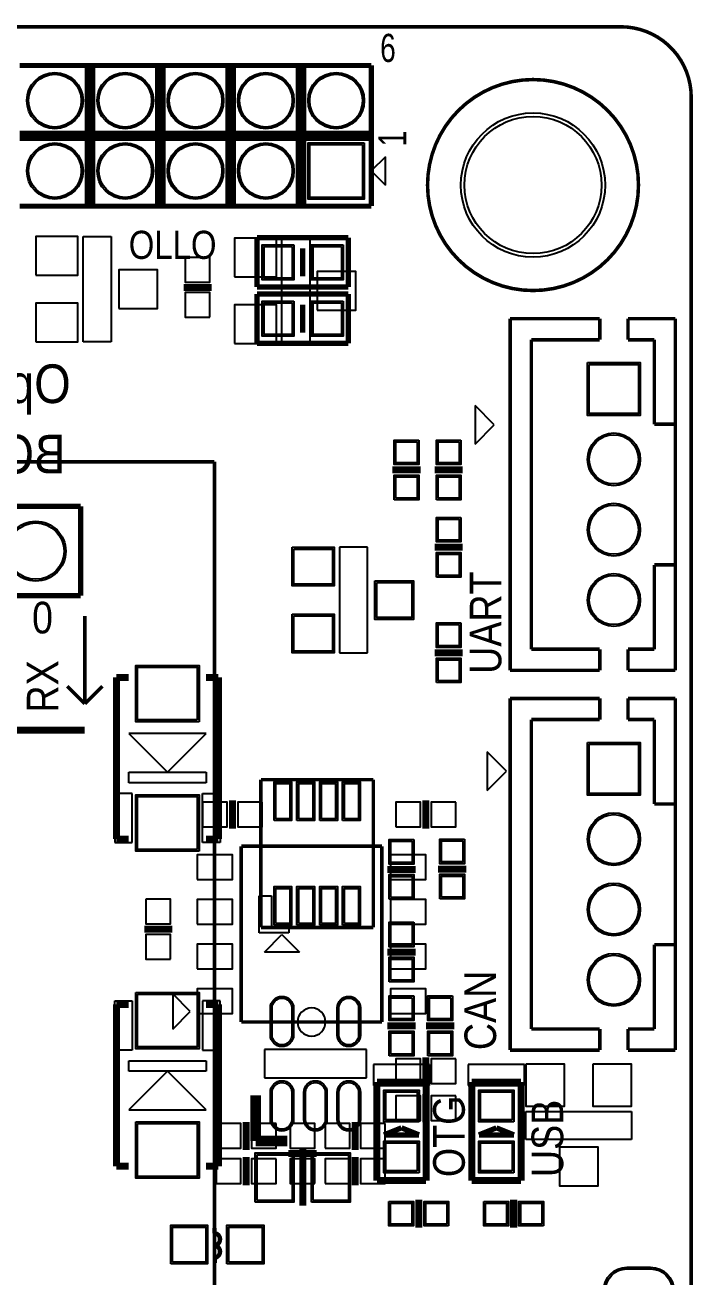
# Model space of a CAD drawing. Extents: x -3 to 106, y 0 to 75.
# Drawn here: x 86.05 to 105.05, y 39.45 to 75.05 of the extents above; entities that cross this region are included whole.
import ezdxf

# ---------------------------------------------------------------- set-up
doc = ezdxf.new("R2010")
doc.units = 0
for name, color, linetype in [('BG_OUTLINE', 254, 'CONTINUOUS'), ('PG_SILKSCREEN_BOTTOM', 6, 'CONTINUOUS'), ('PG_SILKSCREEN_TOP', 20, 'CONTINUOUS'), ('PIN_SOLDERMASK_BOTTOM', 40, 'CONTINUOUS'), ('PIN_SOLDERMASK_TOP', 80, 'CONTINUOUS'), ('PIN_TOP', 2, 'CONTINUOUS')]:
    doc.layers.add(name, color=color, linetype=linetype)

msp = doc.modelspace()

# ---------------------------------------------------------------- linework, layer by layer
at = {"layer": 'BG_OUTLINE', "const_width": 0.1}
for points in [[(103, 75), (45, 75)], [(105, 2), (105, 73)]]:
    msp.add_lwpolyline(points, dxfattribs=at)
msp.add_lwpolyline([(105, 73, 0.414214), (103, 75)], format="xyb", dxfattribs=at)
at = {"layer": 'PG_SILKSCREEN_BOTTOM'}
for points, const_width in [([(87.9, 73.9), (87.9, 69.9)], 0.3), ([(89.9, 73.9), (89.9, 69.9)], 0.3), ([(91.9, 73.9), (91.9, 69.9)], 0.3), ([(93.9, 73.9), (93.9, 69.9)], 0.3), ([(85.9, 71.9), (95.9, 71.9)], 0.3), ([(91.3588, 67.5899), (90.5588, 67.5899)], 0.2), ([(91.95, 53), (91.95, 52.2)], 0.2), ([(97.45, 52.2), (97.45, 53)], 0.2), ([(96.2, 51.7), (92.2, 51.7)], 0.1), ([(92.2, 51.7), (92.2, 46.7)], 0.1), ([(96.2, 46.7), (96.2, 51.7)], 0.1), ([(89.4399, 49.3412), (90.2399, 49.3412)], 0.2), ([(92.2, 46.7), (96.2, 46.7)], 0.1), ([(97.45, 45.7), (97.45, 44.9)], 0.2), ([(97.45, 44.65), (97.45, 43.85)], 0.2), ([(92.3412, 43.8601), (92.3412, 43.0601)], 0.2), ([(95.4412, 43.0601), (95.4412, 43.8601)], 0.2), ([(92.3412, 42.8601), (92.3412, 42.0601)], 0.2), ([(94.3412, 42.9601), (93.5412, 42.9601)], 0.2), ([(95.4412, 42.8601), (95.4412, 42.0601)], 0.2)]:
    msp.add_lwpolyline(points, dxfattribs=dict(at, const_width=const_width))
for points in [[(87.7038, 66.0399), (87.7038, 69.0399)], [(87.7038, 69.0399), (88.5038, 69.0399)], [(88.5038, 69.0399), (88.5038, 66.0399)], [(93.3538, 65.9899), (93.3538, 68.9899)], [(93.3538, 68.9899), (94.1538, 68.9899)], [(94.1538, 68.9899), (94.1538, 65.9899)], [(88.5038, 66.0399), (87.7038, 66.0399)], [(94.1538, 65.9899), (93.3538, 65.9899)], [(90.75, 47), (90.25, 47.5)], [(90.25, 47.5), (90.25, 46.5)], [(90.25, 46.5), (90.75, 47)], [(100.3, 43.355), (100.3, 44.155)], [(100.3, 44.155), (103.3, 44.155)], [(103.3, 44.155), (103.3, 43.355)], [(103.3, 43.355), (100.3, 43.355)]]:
    msp.add_lwpolyline(points, dxfattribs=at)
msp.add_lwpolyline([(94.6, 46.7, 1), (93.8, 46.7, 1)], format="xyb", close=True, dxfattribs=at)
at = {"layer": 'PG_SILKSCREEN_TOP'}
for points, const_width in [([(95.9, 73.9), (85.9, 73.9)], 0.15), ([(95.9, 71.9), (95.9, 73.9)], 0.15), ([(93.9, 69.9), (93.9, 71.9)], 0.15), ([(93.9, 71.9), (95.9, 71.9)], 0.15), ([(95.9, 69.9), (95.9, 71.9)], 0.15), ([(85.9, 69.9), (95.9, 69.9)], 0.15), ([(92.65, 67.6), (92.65, 69)], 0.1524), ([(92.65, 69), (95.25, 69)], 0.1524), ([(95.25, 69), (95.25, 67.6)], 0.1524), ([(93.95, 67.9), (93.95, 68.7)], 0.1524), ([(94.95, 67.6), (92.65, 67.6)], 0.1524), ([(95.25, 67.6), (94.95, 67.6)], 0.1524), ([(92.65, 66), (92.65, 67.4)], 0.1524), ([(92.65, 67.4), (95.25, 67.4)], 0.1524), ([(95.25, 67.4), (95.25, 66)], 0.1524), ([(93.95, 66.3), (93.95, 67.1)], 0.1524), ([(102.4, 66.7), (99.85, 66.7)], 0.1), ([(99.85, 66.7), (99.85, 56.7)], 0.1), ([(102.4, 66.1), (102.4, 66.7)], 0.1), ([(103.2, 66.1), (103.2, 66.7)], 0.1), ([(104.55, 66.7), (103.2, 66.7)], 0.1), ([(104.55, 58.7), (104.55, 66.7)], 0.1), ([(94.95, 66), (92.65, 66)], 0.1524), ([(95.25, 66), (94.95, 66)], 0.1524), ([(100.45, 57.3), (100.45, 66.1)], 0.1), ([(100.45, 66.1), (102.4, 66.1)], 0.1), ([(103.2, 66.1), (103.95, 66.1)], 0.1), ([(103.95, 66.1), (103.95, 63.7)], 0.1), ([(103.95, 63.7), (104.55, 63.7)], 0.1), ([(91.4388, 62.6299), (27.6, 62.6299)], 0.1), ([(91.4388, 13.1), (91.4388, 62.6299)], 0.1), ([(97.3, 62.4), (96.5, 62.4)], 0.2), ([(98.5, 62.4), (97.7, 62.4)], 0.2), ([(71.1188, 61.3599), (87.6288, 61.3599)], 0.15), ([(87.6288, 61.3599), (87.6288, 58.8199)], 0.15), ([(98.5, 60.2), (97.7, 60.2)], 0.2), ([(104.55, 59.7), (103.95, 59.7)], 0.1), ([(103.95, 59.7), (103.95, 57.3)], 0.1), ([(87.6288, 58.8199), (67.3088, 58.8199)], 0.15), ([(104.55, 56.7), (104.55, 58.7)], 0.1), ([(87.75, 58.25), (87.75, 55.75)], 0.1), ([(102.4, 57.3), (100.45, 57.3)], 0.1), ([(102.4, 57.3), (102.4, 56.7)], 0.1), ([(103.2, 57.3), (103.2, 56.7)], 0.1), ([(103.95, 57.3), (103.2, 57.3)], 0.1), ([(97.7, 57.2), (98.5, 57.2)], 0.2), ([(99.85, 56.7), (102.4, 56.7)], 0.1), ([(103.2, 56.7), (104.55, 56.7)], 0.1), ([(87.75, 55.75), (87.25, 56.25)], 0.1), ([(87.75, 55.75), (88.25, 56.25)], 0.1), ([(89, 56.5), (88.65, 56.5)], 0.2), ([(88.65, 56.5), (88.65, 51.9)], 0.2), ([(91.2, 56.5), (91.55, 56.5)], 0.2), ([(91.55, 56.5), (91.55, 51.9)], 0.2), ([(102.4, 55.9), (99.85, 55.9)], 0.1), ([(99.85, 55.9), (99.85, 45.9)], 0.1), ([(102.4, 55.3), (102.4, 55.9)], 0.1), ([(103.2, 55.3), (103.2, 55.9)], 0.1), ([(104.55, 55.9), (103.2, 55.9)], 0.1), ([(104.55, 47.9), (104.55, 55.9)], 0.1), ([(100.45, 46.5), (100.45, 55.3)], 0.1), ([(100.45, 55.3), (102.4, 55.3)], 0.1), ([(103.2, 55.3), (103.95, 55.3)], 0.1), ([(103.95, 55.3), (103.95, 52.9)], 0.1), ([(87.75, 55), (70.25, 55)], 0.2), ([(95.9588, 53.5899), (92.7588, 53.5899)], 0.1), ([(92.7588, 53.5899), (92.7588, 49.3899)], 0.1), ([(95.9588, 51.7399), (95.9588, 53.5899)], 0.1), ([(103.95, 52.9), (104.55, 52.9)], 0.1), ([(88.65, 51.9), (89, 51.9)], 0.2), ([(91.55, 51.9), (91.2, 51.9)], 0.2), ([(95.9588, 49.3899), (95.9588, 51.7399)], 0.1), ([(96.3588, 51.0399), (97.1588, 51.0399)], 0.2), ([(98.6, 51.05), (97.8, 51.05)], 0.2), ([(92.7588, 49.3899), (95.9588, 49.3899)], 0.1), ([(96.3588, 48.6899), (97.1588, 48.6899)], 0.2), ([(104.55, 48.9), (103.95, 48.9)], 0.1), ([(103.95, 48.9), (103.95, 46.5)], 0.1), ([(104.55, 45.9), (104.55, 47.9)], 0.1), ([(88.65, 42.6), (88.65, 47.2)], 0.2), ([(88.65, 47.2), (89, 47.2)], 0.2), ([(91.55, 47.2), (91.2, 47.2)], 0.2), ([(91.55, 42.6), (91.55, 47.2)], 0.2), ([(97.1588, 46.5899), (96.3588, 46.5899)], 0.2), ([(98.2588, 46.5899), (97.4588, 46.5899)], 0.2), ([(102.4, 46.5), (100.45, 46.5)], 0.1), ([(102.4, 46.5), (102.4, 45.9)], 0.1), ([(103.2, 46.5), (103.2, 45.9)], 0.1), ([(103.95, 46.5), (103.2, 46.5)], 0.1), ([(99.85, 45.9), (102.4, 45.9)], 0.1), ([(103.2, 45.9), (104.55, 45.9)], 0.1), ([(97.4588, 44.9899), (96.0588, 44.9899)], 0.2), ([(96.0588, 44.9899), (96.0588, 43.5899)], 0.2), ([(97.4588, 42.1899), (97.4588, 44.9899)], 0.2), ([(100.1588, 44.9899), (98.7588, 44.9899)], 0.2), ([(98.7588, 44.9899), (98.7588, 43.5899)], 0.2), ([(100.1588, 42.1899), (100.1588, 44.9899)], 0.2), ([(92.6088, 43.3149), (92.6088, 44.6149)], 0.3), ([(93.5088, 43.3149), (92.6088, 43.3149)], 0.3), ([(96.0588, 43.5899), (96.0588, 42.1899)], 0.2), ([(96.7588, 43.6899), (96.2588, 43.4899)], 0.15), ([(96.2588, 43.4899), (97.2588, 43.4899)], 0.15), ([(97.2588, 43.4899), (96.7588, 43.6899)], 0.15), ([(98.7588, 43.5899), (98.7588, 42.1899)], 0.2), ([(99.4588, 43.6899), (98.9588, 43.4899)], 0.15), ([(98.9588, 43.4899), (99.9588, 43.4899)], 0.15), ([(99.9588, 43.4899), (99.4588, 43.6899)], 0.15), ([(93.9508, 43.0759), (93.9508, 41.4759)], 0.2), ([(89, 42.6), (88.65, 42.6)], 0.2), ([(91.2, 42.6), (91.55, 42.6)], 0.2), ([(96.0588, 42.1899), (97.4588, 42.1899)], 0.2), ([(98.7588, 42.1899), (100.1588, 42.1899)], 0.2), ([(97.25, 40.85), (97.25, 41.65)], 0.2), ([(99.95, 40.85), (99.95, 41.65)], 0.2), ([(91.442, 40.695), (91.442, 40.845)], 0.125), ([(91.449, 39.996), (91.449, 39.845)], 0.125)]:
    msp.add_lwpolyline(points, dxfattribs=dict(at, const_width=const_width))
for points, const_width in [([(103.5, 70.5, 1), (97.5, 70.5, 1), (103.5, 70.5)], 0.1), ([(91.545, 40.645, 0.166536), (91.442, 40.695)], 0.125), ([(91.449, 40.346, 0.609669), (91.545, 40.645)], 0.125), ([(91.545, 40.295, 0.166536), (91.442, 40.345)], 0.125), ([(91.545, 40.295, -0.609669), (91.449, 39.996)], 0.125)]:
    msp.add_lwpolyline(points, format="xyb", dxfattribs=dict(at, const_width=const_width))
for points in [[(96.3, 71.3), (95.9, 70.9)], [(96.3, 70.5), (96.3, 71.3)], [(95.9, 70.9), (96.3, 70.5)], [(99.3982, 63.682), (98.85, 64.2302)], [(98.85, 64.2302), (98.85, 63.1338)], [(98.85, 63.1338), (99.3982, 63.682)], [(95.795, 60.2), (94.995, 60.2)], [(94.995, 60.2), (94.995, 57.2)], [(95.795, 57.2), (95.795, 60.2)], [(94.995, 57.2), (95.795, 57.2)], [(91.2, 54.9), (89, 54.9)], [(89, 54.9), (90.1, 53.8)], [(90.1, 53.8), (91.2, 54.9)], [(99.7482, 53.832), (99.2, 54.3802)], [(99.2, 54.3802), (99.2, 53.2838)], [(89, 53.5), (89, 53.8)], [(89, 53.8), (91.2, 53.8)], [(91.2, 53.8), (91.2, 53.5)], [(99.2, 53.2838), (99.7482, 53.832)], [(91.2, 53.5), (89, 53.5)], [(89.1, 53.2), (88.6, 53.2)], [(88.6, 53.2), (88.6, 51.8)], [(89.1, 51.8), (89.1, 53.2)], [(91.1, 51.8), (91.1, 53.2)], [(91.1, 53.2), (91.6, 53.2)], [(91.6, 53.2), (91.6, 51.8)], [(88.6, 51.8), (89.1, 51.8)], [(91.6, 51.8), (91.1, 51.8)], [(92.7088, 50.2899), (93.0588, 50.2899)], [(92.7088, 49.2399), (92.7088, 50.2899)], [(93.0588, 50.2899), (93.0588, 49.3899)], [(93.5588, 49.2399), (92.7088, 49.2399)], [(92.8588, 48.6899), (93.3588, 49.1899)], [(93.0588, 49.3899), (93.5588, 49.3899)], [(93.3588, 49.1899), (93.8588, 48.6899)], [(93.5588, 49.3899), (93.5588, 49.2399)], [(93.8588, 48.6899), (92.8588, 48.6899)], [(88.6, 47.3), (89.1, 47.3)], [(88.6, 45.9), (88.6, 47.3)], [(89.1, 47.3), (89.1, 45.9)], [(91.6, 47.3), (91.1, 47.3)], [(91.1, 47.3), (91.1, 45.9)], [(91.6, 45.9), (91.6, 47.3)], [(89.1, 45.9), (88.6, 45.9)], [(89, 45.6), (91.2, 45.6)], [(89, 45.3), (89, 45.6)], [(91.1, 45.9), (91.6, 45.9)], [(91.2, 45.6), (91.2, 45.3)], [(92.8588, 45.9149), (92.8588, 45.1149)], [(95.7588, 45.9149), (92.8588, 45.9149)], [(95.7588, 45.1149), (95.7588, 45.9149)], [(90.1, 45.3), (89, 44.2)], [(91.2, 45.3), (89, 45.3)], [(91.2, 44.2), (90.1, 45.3)], [(97.5588, 45.4899), (95.9588, 45.4899)], [(95.9588, 45.4899), (95.9588, 44.8899)], [(97.5588, 44.8899), (97.5588, 45.4899)], [(100.2588, 45.4899), (98.6588, 45.4899)], [(98.6588, 45.4899), (98.6588, 44.8899)], [(100.2588, 44.8899), (100.2588, 45.4899)], [(92.8588, 45.1149), (95.7588, 45.1149)], [(95.9588, 44.8899), (97.5588, 44.8899)], [(98.6588, 44.8899), (100.2588, 44.8899)], [(89, 44.2), (91.2, 44.2)]]:
    msp.add_lwpolyline(points, dxfattribs=at)
at = {"layer": 'PIN_SOLDERMASK_BOTTOM'}
for points in [[(95.7, 71.7), (95.7, 70.1), (94.1, 70.1), (94.1, 71.7)], [(86.3538, 67.9399), (87.5538, 67.9399), (87.5538, 69.0399), (86.3538, 69.0399)], [(92.0038, 67.8899), (93.2038, 67.8899), (93.2038, 68.9899), (92.0038, 68.9899)], [(90.6088, 68.4399), (90.6088, 67.7399), (91.3088, 67.7399), (91.3088, 68.4399)], [(88.7138, 66.9899), (89.8138, 66.9899), (89.8138, 68.0899), (88.7138, 68.0899)], [(94.3638, 66.9399), (95.4638, 66.9399), (95.4638, 68.0399), (94.3638, 68.0399)], [(91.3088, 66.7399), (91.3088, 67.4399), (90.6088, 67.4399), (90.6088, 66.7399)], [(86.3538, 66.0399), (87.5538, 66.0399), (87.5538, 67.1399), (86.3538, 67.1399)], [(92.0038, 65.9899), (93.2038, 65.9899), (93.2038, 67.0899), (92.0038, 67.0899)], [(102.04995, 65.45005), (103.55005, 65.45005), (103.55005, 63.94995), (102.04995, 63.94995)], [(102.04995, 54.65005), (103.55005, 54.65005), (103.55005, 53.14995), (102.04995, 53.14995)], [(91.1, 52.25), (91.8, 52.25), (91.8, 52.95), (91.1, 52.95)], [(92.8, 52.95), (92.1, 52.95), (92.1, 52.25), (92.8, 52.25)], [(96.6, 52.25), (97.3, 52.25), (97.3, 52.95), (96.6, 52.95)], [(98.3, 52.95), (97.6, 52.95), (97.6, 52.25), (98.3, 52.25)], [(90.95, 50.755), (91.95, 50.755), (91.95, 51.455), (90.95, 51.455)], [(96.45, 50.755), (97.45, 50.755), (97.45, 51.455), (96.45, 51.455)], [(89.4899, 50.1912), (89.4899, 49.4912), (90.1899, 49.4912), (90.1899, 50.1912)], [(90.95, 49.485), (91.95, 49.485), (91.95, 50.185), (90.95, 50.185)], [(96.45, 49.485), (97.45, 49.485), (97.45, 50.185), (96.45, 50.185)], [(90.1899, 48.4912), (90.1899, 49.1912), (89.4899, 49.1912), (89.4899, 48.4912)], [(90.95, 48.215), (91.95, 48.215), (91.95, 48.915), (90.95, 48.915)], [(96.45, 48.215), (97.45, 48.215), (97.45, 48.915), (96.45, 48.915)], [(90.95, 46.945), (91.95, 46.945), (91.95, 47.645), (90.95, 47.645)], [(96.45, 46.945), (97.45, 46.945), (97.45, 47.645), (96.45, 47.645)], [(96.6, 44.95), (97.3, 44.95), (97.3, 45.65), (96.6, 45.65)], [(98.3, 45.65), (97.6, 45.65), (97.6, 44.95), (98.3, 44.95)], [(100.3, 45.505), (100.3, 44.305), (101.4, 44.305), (101.4, 45.505)], [(102.2, 45.505), (102.2, 44.305), (103.3, 44.305), (103.3, 45.505)], [(96.6, 43.9), (97.3, 43.9), (97.3, 44.6), (96.6, 44.6)], [(98.3, 44.6), (97.6, 44.6), (97.6, 43.9), (98.3, 43.9)], [(91.4912, 43.1101), (92.1912, 43.1101), (92.1912, 43.8101), (91.4912, 43.8101)], [(93.1912, 43.8101), (92.4912, 43.8101), (92.4912, 43.1101), (93.1912, 43.1101)], [(93.5912, 43.8101), (93.5912, 43.1101), (94.2912, 43.1101), (94.2912, 43.8101)], [(94.5912, 43.1101), (95.2912, 43.1101), (95.2912, 43.8101), (94.5912, 43.8101)], [(96.2912, 43.8101), (95.5912, 43.8101), (95.5912, 43.1101), (96.2912, 43.1101)], [(101.25, 43.145), (101.25, 42.045), (102.35, 42.045), (102.35, 43.145)], [(91.4912, 42.1101), (92.1912, 42.1101), (92.1912, 42.8101), (91.4912, 42.8101)], [(93.1912, 42.8101), (92.4912, 42.8101), (92.4912, 42.1101), (93.1912, 42.1101)], [(94.2912, 42.1101), (94.2912, 42.8101), (93.5912, 42.8101), (93.5912, 42.1101)], [(94.5912, 42.1101), (95.2912, 42.1101), (95.2912, 42.8101), (94.5912, 42.8101)], [(96.2912, 42.8101), (95.5912, 42.8101), (95.5912, 42.1101), (96.2912, 42.1101)]]:
    msp.add_lwpolyline(points, close=True, dxfattribs=at)
msp.add_lwpolyline([(103.1713, 39.7274), (103.8463, 39.7274, -1), (103.8463, 38.4024), (103.1713, 38.4024, -1)], format="xyb", close=True, dxfattribs=at)
for centre, radius in [((86.9, 72.9), 0.8), ((88.9, 72.9), 0.8), ((90.9, 72.9), 0.8), ((92.9, 72.9), 0.8), ((94.9, 72.9), 0.8), ((100.5, 70.5), 2.05), ((86.9, 70.9), 0.8), ((88.9, 70.9), 0.8), ((90.9, 70.9), 0.8), ((92.9, 70.9), 0.8), ((102.8, 62.7), 0.75005), ((102.8, 60.7), 0.75005), ((86.3588, 60.0899), 0.85), ((102.8, 58.7), 0.75005), ((102.8, 51.9), 0.75005), ((102.8, 49.9), 0.75005), ((102.8, 47.9), 0.75005)]:
    msp.add_circle(centre, radius, dxfattribs=at)
at = {"layer": 'PIN_SOLDERMASK_TOP'}
for points in [[(95.7, 71.7), (95.7, 70.1), (94.1, 70.1), (94.1, 71.7)], [(93.69995, 68.8), (93.69995, 67.8), (92.80005, 67.8), (92.80005, 68.8)], [(95.09995, 68.8), (95.09995, 67.8), (94.20005, 67.8), (94.20005, 68.8)], [(93.69995, 67.2), (93.69995, 66.2), (92.80005, 66.2), (92.80005, 67.2)], [(95.09995, 67.2), (95.09995, 66.2), (94.20005, 66.2), (94.20005, 67.2)], [(102.04995, 65.45005), (103.55005, 65.45005), (103.55005, 63.94995), (102.04995, 63.94995)], [(97.25, 63.25), (97.25, 62.55), (96.55, 62.55), (96.55, 63.25)], [(98.45, 63.25), (98.45, 62.55), (97.75, 62.55), (97.75, 63.25)], [(96.55, 61.55), (96.55, 62.25), (97.25, 62.25), (97.25, 61.55)], [(97.75, 61.55), (97.75, 62.25), (98.45, 62.25), (98.45, 61.55)], [(98.45, 61.05), (98.45, 60.35), (97.75, 60.35), (97.75, 61.05)], [(93.645, 60.2), (94.845, 60.2), (94.845, 59.1), (93.645, 59.1)], [(97.75, 59.35), (97.75, 60.05), (98.45, 60.05), (98.45, 59.35)], [(96.005, 59.25), (97.105, 59.25), (97.105, 58.15), (96.005, 58.15)], [(93.645, 58.3), (94.845, 58.3), (94.845, 57.2), (93.645, 57.2)], [(98.45, 58.05), (98.45, 57.35), (97.75, 57.35), (97.75, 58.05)], [(97.75, 56.35), (97.75, 57.05), (98.45, 57.05), (98.45, 56.35)], [(91, 55.24), (89.2, 55.24), (89.2, 56.84), (91, 56.84)], [(102.04995, 54.65005), (103.55005, 54.65005), (103.55005, 53.14995), (102.04995, 53.14995)], [(93.1338, 52.4299), (93.1338, 53.5299), (93.6338, 53.5299), (93.6338, 52.4299)], [(93.7838, 52.4299), (93.7838, 53.5299), (94.2838, 53.5299), (94.2838, 52.4299)], [(94.4338, 52.4299), (94.4338, 53.5299), (94.9338, 53.5299), (94.9338, 52.4299)], [(95.0838, 52.4299), (95.0838, 53.5299), (95.5838, 53.5299), (95.5838, 52.4299)], [(91, 51.56), (89.2, 51.56), (89.2, 53.16), (91, 53.16)], [(97.1088, 51.8899), (97.1088, 51.1899), (96.4088, 51.1899), (96.4088, 51.8899)], [(98.55, 51.9), (98.55, 51.2), (97.85, 51.2), (97.85, 51.9)], [(96.4088, 50.1899), (96.4088, 50.8899), (97.1088, 50.8899), (97.1088, 50.1899)], [(97.85, 50.2), (97.85, 50.9), (98.55, 50.9), (98.55, 50.2)], [(93.1338, 49.4499), (93.1338, 50.5499), (93.6338, 50.5499), (93.6338, 49.4499)], [(93.7838, 49.4499), (93.7838, 50.5499), (94.2838, 50.5499), (94.2838, 49.4499)], [(94.4338, 49.4499), (94.4338, 50.5499), (94.9338, 50.5499), (94.9338, 49.4499)], [(95.0838, 49.4499), (95.0838, 50.5499), (95.5838, 50.5499), (95.5838, 49.4499)], [(97.1088, 49.5399), (97.1088, 48.8399), (96.4088, 48.8399), (96.4088, 49.5399)], [(96.4088, 47.8399), (96.4088, 48.5399), (97.1088, 48.5399), (97.1088, 47.8399)], [(89.2, 47.54), (91, 47.54), (91, 45.94), (89.2, 45.94)], [(97.1088, 47.4399), (97.1088, 46.7399), (96.4088, 46.7399), (96.4088, 47.4399)], [(98.2088, 47.4399), (98.2088, 46.7399), (97.5088, 46.7399), (97.5088, 47.4399)], [(96.4088, 45.7399), (96.4088, 46.4399), (97.1088, 46.4399), (97.1088, 45.7399)], [(97.5088, 45.7399), (97.5088, 46.4399), (98.2088, 46.4399), (98.2088, 45.7399)], [(97.2588, 43.86495), (96.2588, 43.86495), (96.2588, 44.76485), (97.2588, 44.76485)], [(99.9588, 43.86495), (98.9588, 43.86495), (98.9588, 44.76485), (99.9588, 44.76485)], [(89.2, 43.86), (91, 43.86), (91, 42.26), (89.2, 42.26)], [(97.2588, 42.41495), (96.2588, 42.41495), (96.2588, 43.31485), (97.2588, 43.31485)], [(99.9588, 42.41495), (98.9588, 42.41495), (98.9588, 43.31485), (99.9588, 43.31485)], [(92.6008, 41.5759), (92.6008, 42.9759), (93.7008, 42.9759), (93.7008, 41.5759)], [(94.2008, 41.5759), (94.2008, 42.9759), (95.3008, 42.9759), (95.3008, 41.5759)], [(96.4, 41.6), (97.1, 41.6), (97.1, 40.9), (96.4, 40.9)], [(98.1, 40.9), (97.4, 40.9), (97.4, 41.6), (98.1, 41.6)], [(99.1, 41.6), (99.8, 41.6), (99.8, 40.9), (99.1, 40.9)], [(100.8, 40.9), (100.1, 40.9), (100.1, 41.6), (100.8, 41.6)], [(90.195, 39.82), (90.195, 40.92), (91.245, 40.92), (91.245, 39.82)], [(91.795, 39.82), (91.795, 40.92), (92.845, 40.92), (92.845, 39.82)]]:
    msp.add_lwpolyline(points, close=True, dxfattribs=at)
for points in [[(93.6888, 47.0999), (93.6888, 46.3299, -1), (93.0288, 46.3299), (93.0288, 47.0999, -1)], [(95.5888, 47.0999), (95.5888, 46.3299, -1), (94.9288, 46.3299), (94.9288, 47.0999, -1)], [(93.6888, 44.6999), (93.6888, 43.9299, -1), (93.0288, 43.9299), (93.0288, 44.6999, -1)], [(94.6388, 44.6999), (94.6388, 43.9299, -1), (93.9788, 43.9299), (93.9788, 44.6999, -1)], [(95.5888, 44.6999), (95.5888, 43.9299, -1), (94.9288, 43.9299), (94.9288, 44.6999, -1)], [(103.1713, 39.7274), (103.8463, 39.7274, -1), (103.8463, 38.4024), (103.1713, 38.4024, -1)]]:
    msp.add_lwpolyline(points, format="xyb", close=True, dxfattribs=at)
for centre, radius in [((86.9, 72.9), 0.8), ((88.9, 72.9), 0.8), ((90.9, 72.9), 0.8), ((92.9, 72.9), 0.8), ((94.9, 72.9), 0.8), ((100.5, 70.5), 2.05), ((86.9, 70.9), 0.8), ((88.9, 70.9), 0.8), ((90.9, 70.9), 0.8), ((92.9, 70.9), 0.8), ((102.8, 62.7), 0.75005), ((102.8, 60.7), 0.75005), ((86.3588, 60.0899), 0.85), ((102.8, 58.7), 0.75005), ((102.8, 51.9), 0.75005), ((102.8, 49.9), 0.75005), ((102.8, 47.9), 0.75005)]:
    msp.add_circle(centre, radius, dxfattribs=at)
at = {"layer": 'PIN_TOP'}
for points in [[(95.65, 71.65), (95.65, 70.15), (94.15, 70.15), (94.15, 71.65)], [(93.65005, 68.74995), (93.65005, 67.85005), (92.84995, 67.85005), (92.84995, 68.74995)], [(95.05005, 68.74995), (95.05005, 67.85005), (94.24995, 67.85005), (94.24995, 68.74995)], [(93.65005, 67.14995), (93.65005, 66.25005), (92.84995, 66.25005), (92.84995, 67.14995)], [(95.05005, 67.14995), (95.05005, 66.25005), (94.24995, 66.25005), (94.24995, 67.14995)], [(102.1, 65.4), (103.5, 65.4), (103.5, 64), (102.1, 64)], [(97.2, 63.2), (97.2, 62.6), (96.6, 62.6), (96.6, 63.2)], [(98.4, 63.2), (98.4, 62.6), (97.8, 62.6), (97.8, 63.2)], [(96.6, 61.6), (96.6, 62.2), (97.2, 62.2), (97.2, 61.6)], [(97.8, 61.6), (97.8, 62.2), (98.4, 62.2), (98.4, 61.6)], [(98.4, 61), (98.4, 60.4), (97.8, 60.4), (97.8, 61)], [(93.695, 60.15), (94.795, 60.15), (94.795, 59.15), (93.695, 59.15)], [(97.8, 59.4), (97.8, 60), (98.4, 60), (98.4, 59.4)], [(96.055, 59.2), (97.055, 59.2), (97.055, 58.2), (96.055, 58.2)], [(93.695, 58.25), (94.795, 58.25), (94.795, 57.25), (93.695, 57.25)], [(98.4, 58), (98.4, 57.4), (97.8, 57.4), (97.8, 58)], [(97.8, 56.4), (97.8, 57), (98.4, 57), (98.4, 56.4)], [(90.95, 55.29), (89.25, 55.29), (89.25, 56.79), (90.95, 56.79)], [(102.1, 54.6), (103.5, 54.6), (103.5, 53.2), (102.1, 53.2)], [(93.1838, 52.4799), (93.1838, 53.4799), (93.5838, 53.4799), (93.5838, 52.4799)], [(93.8338, 52.4799), (93.8338, 53.4799), (94.2338, 53.4799), (94.2338, 52.4799)], [(94.4838, 52.4799), (94.4838, 53.4799), (94.8838, 53.4799), (94.8838, 52.4799)], [(95.1338, 52.4799), (95.1338, 53.4799), (95.5338, 53.4799), (95.5338, 52.4799)], [(90.95, 51.61), (89.25, 51.61), (89.25, 53.11), (90.95, 53.11)], [(97.0588, 51.8399), (97.0588, 51.2399), (96.4588, 51.2399), (96.4588, 51.8399)], [(98.5, 51.85), (98.5, 51.25), (97.9, 51.25), (97.9, 51.85)], [(96.4588, 50.2399), (96.4588, 50.8399), (97.0588, 50.8399), (97.0588, 50.2399)], [(97.9, 50.25), (97.9, 50.85), (98.5, 50.85), (98.5, 50.25)], [(93.1838, 49.4999), (93.1838, 50.4999), (93.5838, 50.4999), (93.5838, 49.4999)], [(93.8338, 49.4999), (93.8338, 50.4999), (94.2338, 50.4999), (94.2338, 49.4999)], [(94.4838, 49.4999), (94.4838, 50.4999), (94.8838, 50.4999), (94.8838, 49.4999)], [(95.1338, 49.4999), (95.1338, 50.4999), (95.5338, 50.4999), (95.5338, 49.4999)], [(97.0588, 49.4899), (97.0588, 48.8899), (96.4588, 48.8899), (96.4588, 49.4899)], [(96.4588, 47.8899), (96.4588, 48.4899), (97.0588, 48.4899), (97.0588, 47.8899)], [(89.25, 47.49), (90.95, 47.49), (90.95, 45.99), (89.25, 45.99)], [(97.0588, 47.3899), (97.0588, 46.7899), (96.4588, 46.7899), (96.4588, 47.3899)], [(98.1588, 47.3899), (98.1588, 46.7899), (97.5588, 46.7899), (97.5588, 47.3899)], [(96.4588, 45.7899), (96.4588, 46.3899), (97.0588, 46.3899), (97.0588, 45.7899)], [(97.5588, 45.7899), (97.5588, 46.3899), (98.1588, 46.3899), (98.1588, 45.7899)], [(97.20875, 43.91485), (96.30885, 43.91485), (96.30885, 44.71495), (97.20875, 44.71495)], [(99.90875, 43.91485), (99.00885, 43.91485), (99.00885, 44.71495), (99.90875, 44.71495)], [(89.25, 43.81), (90.95, 43.81), (90.95, 42.31), (89.25, 42.31)], [(97.20875, 42.46485), (96.30885, 42.46485), (96.30885, 43.26495), (97.20875, 43.26495)], [(99.90875, 42.46485), (99.00885, 42.46485), (99.00885, 43.26495), (99.90875, 43.26495)], [(92.6508, 41.6259), (92.6508, 42.9259), (93.6508, 42.9259), (93.6508, 41.6259)], [(94.2508, 41.6259), (94.2508, 42.9259), (95.2508, 42.9259), (95.2508, 41.6259)], [(96.45, 41.55), (97.05, 41.55), (97.05, 40.95), (96.45, 40.95)], [(98.05, 40.95), (97.45, 40.95), (97.45, 41.55), (98.05, 41.55)], [(99.15, 41.55), (99.75, 41.55), (99.75, 40.95), (99.15, 40.95)], [(100.75, 40.95), (100.15, 40.95), (100.15, 41.55), (100.75, 41.55)], [(90.245, 39.87), (90.245, 40.87), (91.195, 40.87), (91.195, 39.87)], [(91.845, 39.87), (91.845, 40.87), (92.795, 40.87), (92.795, 39.87)]]:
    msp.add_lwpolyline(points, close=True, dxfattribs=at)
for points in [[(93.6388, 47.0999), (93.6388, 46.3299, -1), (93.0788, 46.3299), (93.0788, 47.0999, -1)], [(95.5388, 47.0999), (95.5388, 46.3299, -1), (94.9788, 46.3299), (94.9788, 47.0999, -1)], [(93.6388, 44.6999), (93.6388, 43.9299, -1), (93.0788, 43.9299), (93.0788, 44.6999, -1)], [(94.5888, 44.6999), (94.5888, 43.9299, -1), (94.0288, 43.9299), (94.0288, 44.6999, -1)], [(95.5388, 44.6999), (95.5388, 43.9299, -1), (94.9788, 43.9299), (94.9788, 44.6999, -1)], [(103.1713, 39.6774), (103.8463, 39.6774, -1), (103.8463, 38.4524), (103.1713, 38.4524, -1)]]:
    msp.add_lwpolyline(points, format="xyb", close=True, dxfattribs=at)
for centre, radius in [((86.9, 72.9), 0.75), ((88.9, 72.9), 0.75), ((90.9, 72.9), 0.75), ((92.9, 72.9), 0.75), ((94.9, 72.9), 0.75), ((100.5, 70.5), 1.95), ((86.9, 70.9), 0.75), ((88.9, 70.9), 0.75), ((90.9, 70.9), 0.75), ((92.9, 70.9), 0.75), ((102.8, 62.7), 0.7), ((102.8, 60.7), 0.7), ((86.3588, 60.0899), 0.8), ((102.8, 58.7), 0.7), ((102.8, 51.9), 0.7), ((102.8, 49.9), 0.7), ((102.8, 47.9), 0.7)]:
    msp.add_circle(centre, radius, dxfattribs=at)

# ---------------------------------------------------------------- texts
at = {"layer": 'PG_SILKSCREEN_BOTTOM', "text_generation_flag": 2, "width": 0.909091}
for s, p in [('OpenCR REV C 2016-10-19', (87.35, 64.3)), ('BCM13-H01-E001', (87.2, 62.3))]:
    msp.add_text(s, height=1.1, dxfattribs=at).set_placement(p)
at = {"layer": 'PG_SILKSCREEN_TOP'}
for s, height, width, p in [('6', 0.8, 0.75, (96.15, 74)), ('OLLO', 0.8, 0.875, (89, 68.4)), ('0', 0.9, 0.888889, (86.25, 57.75))]:
    msp.add_text(s, height=height, dxfattribs=dict(at, width=width)).set_placement(p)
for s, height, width, p in [('1', 0.8, 0.75, (96.9, 71.6)), ('UART', 0.9, 0.888889, (99.6, 56.6)), ('RX', 0.9, 0.888889, (87, 55.5)), ('CAN', 0.9, 0.888889, (99.45, 45.9)), ('OTG', 0.9, 0.888889, (98.5588, 42.2899)), ('USB', 0.9, 0.888889, (101.3588, 42.2899))]:
    msp.add_text(s, height=height, rotation=90, dxfattribs=dict(at, width=width)).set_placement(p)

doc.saveas('drawing.dxf')
